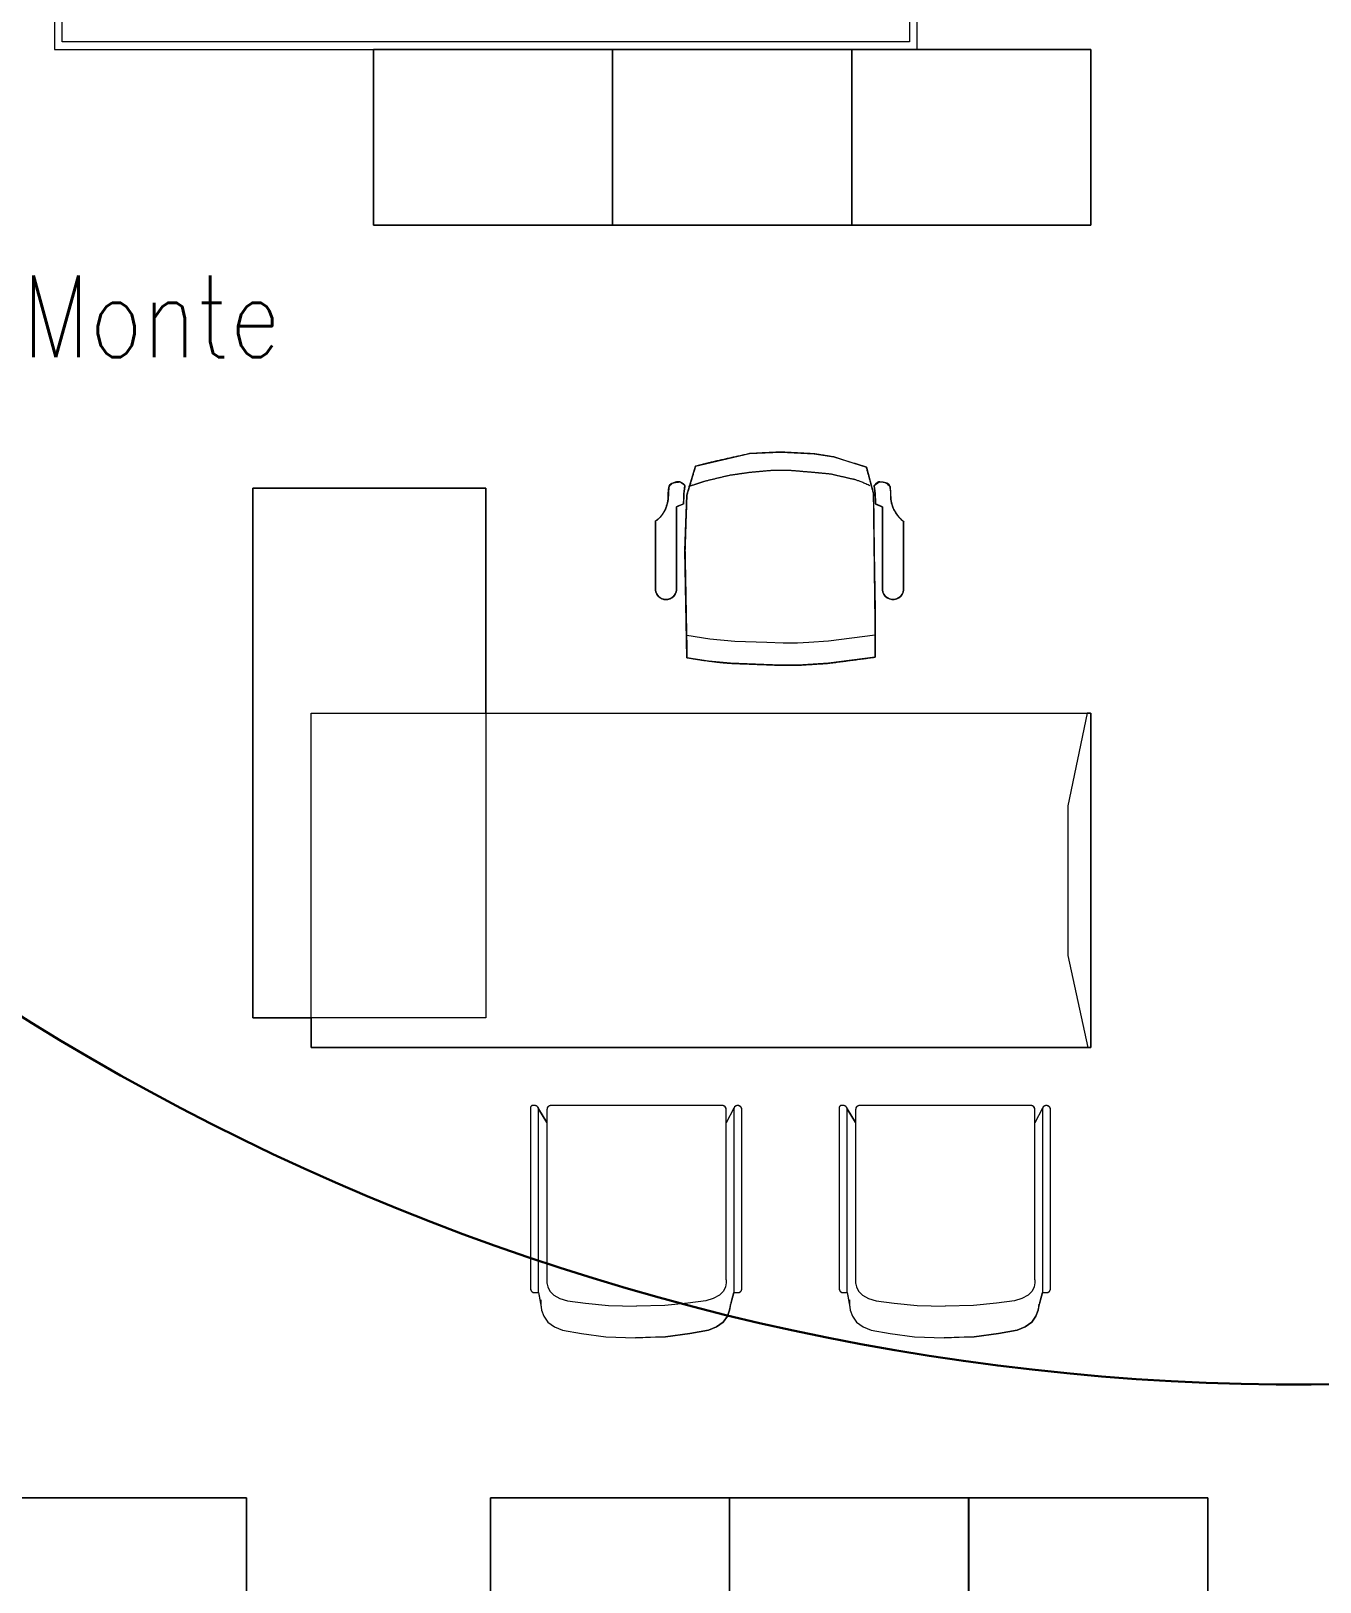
# Model space of a CAD drawing. Extents: x -1281 to 23780, y 0 to 7214.
# Drawn here: x 2194.5 to 2525.2, y 2410 to 2807.8 of the extents above; entities that cross this region are included whole.
import ezdxf

# ---------------------------------------------------------------- set-up
doc = ezdxf.new("R2010")
doc.units = 0
doc.header["$LTSCALE"] = 25
doc.header["$MEASUREMENT"] = 0
doc.layers.get('0').update_dxf_attribs({"color": 9, "lineweight": 9})
for name, color, linetype, lineweight in [('00', 9, 'Continuous', 9), ('05', 9, 'Continuous', 9), ('10', 9, 'Continuous', 9), ('14', 9, 'Continuous', 9), ('40', 9, 'Continuous', 9), ('DATA TAVAN', 160, 'Continuous', 30), ('E-YAZI', 7, 'Continuous', 30)]:
    doc.layers.add(name, color=color, linetype=linetype, lineweight=lineweight)
doc.styles.add('E-YAZI', font='txttw.shx')

# ---------------------------------------------------------------- blocks, each defined once
blk = doc.blocks.new('Group-41-1')
for p, q in [((384804.5645, 69162.035), (384804.5645, 69161.585)), ((384805.1779, 69162.035), (384804.5645, 69162.035)), ((384805.1779, 69161.585), (384805.1779, 69162.035)), ((384804.5645, 69161.585), (384805.1779, 69161.585))]:
    blk.add_line(p, q)
at = {"flags": 128}
blk.add_lwpolyline([(384804.5645, 69162.035), (384805.1779, 69162.035), (384805.1779, 69161.585), (384804.5645, 69161.585)], close=True, dxfattribs=at)
blk = doc.blocks.new('Group-42-1')
at = {"layer": '05', "color": 7}
for p in [(-1.2267, 0), (-0.6133, 0), (0, 0)]:
    blk.add_blockref('Group-41-1', p, dxfattribs=at)
blk = doc.blocks.new('Group-32-1')
for p, q in [((384804.5788, 69159.3779), (384804.5783, 69159.3777)), ((384804.5792, 69159.3781), (384804.5788, 69159.3779)), ((384804.5797, 69159.3783), (384804.5792, 69159.3781)), ((384804.5801, 69159.3785), (384804.5797, 69159.3783)), ((384804.5806, 69159.3786), (384804.5801, 69159.3785)), ((384804.5811, 69159.3787), (384804.5806, 69159.3786)), ((384804.5816, 69159.3788), (384804.5811, 69159.3787)), ((384804.5821, 69159.3789), (384804.5816, 69159.3788)), ((384804.5825, 69159.3789), (384804.5821, 69159.3789)), ((384804.583, 69159.3789), (384804.5825, 69159.3789)), ((384805.023, 69159.3789), (384804.583, 69159.3789)), ((384805.0235, 69159.3789), (384805.023, 69159.3789)), ((384805.024, 69159.3789), (384805.0235, 69159.3789)), ((384805.0245, 69159.3788), (384805.024, 69159.3789)), ((384805.0249, 69159.3787), (384805.0245, 69159.3788)), ((384805.0254, 69159.3786), (384805.0249, 69159.3787)), ((384805.0259, 69159.3785), (384805.0254, 69159.3786)), ((384805.0264, 69159.3783), (384805.0259, 69159.3785)), ((384805.0268, 69159.3781), (384805.0264, 69159.3783)), ((384805.0273, 69159.3779), (384805.0268, 69159.3781)), ((384805.0277, 69159.3777), (384805.0273, 69159.3779)), ((384804.5516, 69159.371), (384804.573, 69159.3356)), ((384804.5731, 69159.3699), (384804.573, 69159.3694)), ((384804.573, 69159.3694), (384804.573, 69159.3689)), ((384804.573, 69159.3689), (384804.573, 69158.9239)), ((384804.5732, 69159.3709), (384804.5731, 69159.3704)), ((384804.5731, 69159.3704), (384804.5731, 69159.3699)), ((384804.5733, 69159.3713), (384804.5732, 69159.3709)), ((384804.5735, 69159.3718), (384804.5733, 69159.3713)), ((384804.5736, 69159.3723), (384804.5735, 69159.3718)), ((384804.5738, 69159.3727), (384804.5736, 69159.3723)), ((384804.574, 69159.3732), (384804.5738, 69159.3727)), ((384804.5742, 69159.3736), (384804.574, 69159.3732)), ((384804.5745, 69159.374), (384804.5742, 69159.3736)), ((384804.5747, 69159.3745), (384804.5745, 69159.374)), ((384804.575, 69159.3749), (384804.5747, 69159.3745)), ((384804.5753, 69159.3752), (384804.575, 69159.3749)), ((384804.5756, 69159.3756), (384804.5753, 69159.3752)), ((384804.576, 69159.376), (384804.5756, 69159.3756)), ((384804.5763, 69159.3763), (384804.576, 69159.376)), ((384804.5767, 69159.3766), (384804.5763, 69159.3763)), ((384804.5771, 69159.3769), (384804.5767, 69159.3766)), ((384804.5775, 69159.3772), (384804.5771, 69159.3769)), ((384804.5779, 69159.3775), (384804.5775, 69159.3772)), ((384804.5783, 69159.3777), (384804.5779, 69159.3775)), ((384805.0281, 69159.3775), (384805.0277, 69159.3777)), ((384805.0285, 69159.3772), (384805.0281, 69159.3775)), ((384805.029, 69159.3769), (384805.0285, 69159.3772)), ((384805.0293, 69159.3766), (384805.029, 69159.3769)), ((384805.0297, 69159.3763), (384805.0293, 69159.3766)), ((384805.0301, 69159.376), (384805.0297, 69159.3763)), ((384805.0304, 69159.3756), (384805.0301, 69159.376)), ((384805.0307, 69159.3752), (384805.0304, 69159.3756)), ((384805.031, 69159.3749), (384805.0307, 69159.3752)), ((384805.0313, 69159.3745), (384805.031, 69159.3749)), ((384805.0316, 69159.374), (384805.0313, 69159.3745)), ((384805.0318, 69159.3736), (384805.0316, 69159.374)), ((384805.032, 69159.3732), (384805.0318, 69159.3736)), ((384805.0322, 69159.3727), (384805.032, 69159.3732)), ((384805.0324, 69159.3723), (384805.0322, 69159.3727)), ((384805.0326, 69159.3718), (384805.0324, 69159.3723)), ((384805.0327, 69159.3713), (384805.0326, 69159.3718)), ((384805.0328, 69159.3709), (384805.0327, 69159.3713)), ((384805.0329, 69159.3704), (384805.0328, 69159.3709)), ((384805.0329, 69159.3699), (384805.0329, 69159.3704)), ((384805.033, 69159.3694), (384805.0329, 69159.3699)), ((384805.0521, 69159.3725), (384805.033, 69159.3345)), ((384805.033, 69159.3689), (384805.033, 69159.3694)), ((384805.033, 69158.9322), (384805.033, 69159.3689)), ((384805.033, 69158.9322), (384805.033, 69158.9322)), ((384804.5516, 69158.8992), (384804.558, 69158.8616)), ((384805.0524, 69158.8992), (384805.0423, 69158.8616))]:
    blk.add_line(p, q)
at = {"flags": 128}
for points in [[(384804.5309, 69158.9092), (384804.5309, 69158.9087), (384804.531, 69158.9082), (384804.531, 69158.9077), (384804.5311, 69158.9072), (384804.5312, 69158.9068), (384804.5314, 69158.9063), (384804.5315, 69158.9058), (384804.5317, 69158.9054), (384804.5319, 69158.9049), (384804.5321, 69158.9045), (384804.5324, 69158.904), (384804.5326, 69158.9036), (384804.5329, 69158.9032), (384804.5332, 69158.9028), (384804.5335, 69158.9025), (384804.5339, 69158.9021), (384804.5342, 69158.9018), (384804.5346, 69158.9015), (384804.535, 69158.9012), (384804.5354, 69158.9009), (384804.5358, 69158.9006), (384804.5362, 69158.9004), (384804.5367, 69158.9001), (384804.5371, 69158.8999), (384804.5376, 69158.8998), (384804.538, 69158.8996), (384804.5385, 69158.8995), (384804.539, 69158.8994), (384804.5395, 69158.8993), (384804.54, 69158.8992), (384804.5404, 69158.8992), (384804.5409, 69158.8992), (384804.5516, 69158.8992), (384804.5516, 69159.3689), (384804.5516, 69159.3694), (384804.5516, 69159.3699), (384804.5515, 69159.3704), (384804.5515, 69159.3709), (384804.5513, 69159.3713), (384804.5512, 69159.3718), (384804.5511, 69159.3723), (384804.5509, 69159.3727), (384804.5507, 69159.3732), (384804.5505, 69159.3736), (384804.5502, 69159.374), (384804.55, 69159.3745), (384804.5497, 69159.3749), (384804.5494, 69159.3752), (384804.5491, 69159.3756), (384804.5487, 69159.376), (384804.5484, 69159.3763), (384804.548, 69159.3766), (384804.5476, 69159.3769), (384804.5472, 69159.3772), (384804.5468, 69159.3775), (384804.5464, 69159.3777), (384804.5459, 69159.3779), (384804.5455, 69159.3781), (384804.545, 69159.3783), (384804.5445, 69159.3785), (384804.5441, 69159.3786), (384804.5436, 69159.3787), (384804.5431, 69159.3788), (384804.5426, 69159.3789), (384804.5421, 69159.3789), (384804.5416, 69159.3789), (384804.5359, 69159.3789), (384804.5357, 69159.3789), (384804.5354, 69159.3789), (384804.5352, 69159.3788), (384804.535, 69159.3788), (384804.5347, 69159.3788), (384804.5345, 69159.3787), (384804.5343, 69159.3786), (384804.534, 69159.3785), (384804.5338, 69159.3784), (384804.5336, 69159.3783), (384804.5334, 69159.3782), (384804.5332, 69159.3781), (384804.533, 69159.3779), (384804.5328, 69159.3778), (384804.5326, 69159.3776), (384804.5324, 69159.3774), (384804.5322, 69159.3773), (384804.5321, 69159.3771), (384804.5319, 69159.3769), (384804.5318, 69159.3767), (384804.5316, 69159.3765), (384804.5315, 69159.3763), (384804.5314, 69159.376), (384804.5313, 69159.3758), (384804.5312, 69159.3756), (384804.5312, 69159.3754), (384804.5311, 69159.3751), (384804.531, 69159.3749), (384804.531, 69159.3746), (384804.531, 69159.3744), (384804.5309, 69159.3741), (384804.5309, 69159.3739), (384804.5309, 69158.9092)], [(384805.0521, 69158.8992), (384805.0628, 69158.8992), (384805.0633, 69158.8992), (384805.0638, 69158.8992), (384805.0642, 69158.8993), (384805.0647, 69158.8994), (384805.0652, 69158.8995), (384805.0657, 69158.8996), (384805.0661, 69158.8998), (384805.0666, 69158.8999), (384805.0671, 69158.9001), (384805.0675, 69158.9004), (384805.0679, 69158.9006), (384805.0683, 69158.9009), (384805.0687, 69158.9012), (384805.0691, 69158.9015), (384805.0695, 69158.9018), (384805.0698, 69158.9021), (384805.0702, 69158.9025), (384805.0705, 69158.9028), (384805.0708, 69158.9032), (384805.0711, 69158.9036), (384805.0714, 69158.904), (384805.0716, 69158.9045), (384805.0718, 69158.9049), (384805.072, 69158.9054), (384805.0722, 69158.9058), (384805.0723, 69158.9063), (384805.0725, 69158.9068), (384805.0726, 69158.9072), (384805.0727, 69158.9077), (384805.0727, 69158.9082), (384805.0728, 69158.9087), (384805.0728, 69158.9092), (384805.0728, 69159.3689), (384805.0728, 69159.3694), (384805.0727, 69159.3699), (384805.0727, 69159.3704), (384805.0726, 69159.3709), (384805.0725, 69159.3713), (384805.0723, 69159.3718), (384805.0722, 69159.3723), (384805.072, 69159.3727), (384805.0718, 69159.3732), (384805.0716, 69159.3736), (384805.0714, 69159.374), (384805.0711, 69159.3745), (384805.0708, 69159.3749), (384805.0705, 69159.3752), (384805.0702, 69159.3756), (384805.0698, 69159.376), (384805.0695, 69159.3763), (384805.0691, 69159.3766), (384805.0687, 69159.3769), (384805.0683, 69159.3772), (384805.0679, 69159.3775), (384805.0675, 69159.3777), (384805.0671, 69159.3779), (384805.0666, 69159.3781), (384805.0661, 69159.3783), (384805.0657, 69159.3785), (384805.0652, 69159.3786), (384805.0647, 69159.3787), (384805.0642, 69159.3788), (384805.0638, 69159.3789), (384805.0633, 69159.3789), (384805.0628, 69159.3789), (384805.0621, 69159.3789), (384805.0616, 69159.3789), (384805.0611, 69159.3789), (384805.0606, 69159.3788), (384805.0601, 69159.3787), (384805.0596, 69159.3786), (384805.0592, 69159.3785), (384805.0587, 69159.3783), (384805.0582, 69159.3781), (384805.0578, 69159.3779), (384805.0574, 69159.3777), (384805.0569, 69159.3775), (384805.0565, 69159.3772), (384805.0561, 69159.3769), (384805.0557, 69159.3766), (384805.0554, 69159.3763), (384805.055, 69159.376), (384805.0547, 69159.3756), (384805.0543, 69159.3752), (384805.054, 69159.3749), (384805.0538, 69159.3745), (384805.0535, 69159.374), (384805.0533, 69159.3736), (384805.053, 69159.3732), (384805.0528, 69159.3727), (384805.0527, 69159.3723), (384805.0525, 69159.3718), (384805.0524, 69159.3713), (384805.0523, 69159.3709), (384805.0522, 69159.3704), (384805.0521, 69159.3699), (384805.0521, 69159.3694), (384805.0521, 69159.3689), (384805.0521, 69158.8992)]]:
    blk.add_lwpolyline(points, close=True, dxfattribs=at)
for points in [[(384804.5309, 69158.9092, 0.414214), (384804.5409, 69158.8992), (384804.5516, 69158.8992), (384804.5516, 69159.3689, 0.414214), (384804.5416, 69159.3789), (384804.5359, 69159.3789, 0.414214), (384804.5309, 69159.3739)], [(384805.0521, 69158.8992), (384805.0628, 69158.8992, 0.414214), (384805.0728, 69158.9092), (384805.0728, 69159.3689, 0.414214), (384805.0628, 69159.3789), (384805.0621, 69159.3789, 0.414214), (384805.0521, 69159.3689)]]:
    blk.add_lwpolyline(points, format="xyb", close=True, dxfattribs=at)
blk.add_lwpolyline([(384805.033, 69158.9322), (384805.033, 69159.3689, 0.414214), (384805.023, 69159.3789), (384804.583, 69159.3789, 0.414214), (384804.573, 69159.3689), (384804.573, 69158.9239), (384804.5738, 69158.9202)], format="xyb", dxfattribs=at)
for points in [[(384804.573, 69158.9322), (384804.573, 69158.9239), (384804.5752, 69158.9142), (384804.5804, 69158.903), (384804.5903, 69158.8926), (384804.6064, 69158.8839), (384804.6258, 69158.8783), (384804.6716, 69158.8721), (384804.7307, 69158.8665), (384804.803, 69158.8644)], [(384805.033, 69158.9322), (384805.033, 69158.9239), (384805.0308, 69158.9142), (384805.0256, 69158.903), (384805.0157, 69158.8926), (384804.9996, 69158.8839), (384804.9803, 69158.8783), (384804.9344, 69158.8721), (384804.8753, 69158.8665), (384804.803, 69158.8644)], [(384804.5569, 69158.8806), (384804.5569, 69158.8686), (384804.5592, 69158.8546), (384804.5647, 69158.8386), (384804.5752, 69158.8236), (384804.5922, 69158.8111), (384804.6127, 69158.8031), (384804.6612, 69158.7941), (384804.7237, 69158.7861), (384804.8002, 69158.7831)], [(384805.0434, 69158.8658), (384805.0434, 69158.8686), (384805.0412, 69158.8546), (384805.0357, 69158.8386), (384805.0252, 69158.8236), (384805.0082, 69158.8111), (384804.9877, 69158.8031), (384804.9392, 69158.7941), (384804.8767, 69158.7861), (384804.8002, 69158.7831)]]:
    blk.add_lwpolyline(points, dxfattribs=at)
at = {"layer": '40'}
blk.add_lwpolyline([(384805.023, 69159.3789), (384804.583, 69159.3789, 0.414214), (384804.573, 69159.3689), (384804.573, 69159.3366), (384804.573, 69159.3356), (384804.5516, 69159.371), (384804.551, 69159.3725, 0.309775), (384804.5416, 69159.3789), (384804.5359, 69159.3789, 0.413784), (384804.5309, 69159.3739), (384804.5309, 69158.9092, 0.414214), (384804.5409, 69158.8992), (384804.5516, 69158.8992), (384804.5569, 69158.8686), (384804.5592, 69158.8546), (384804.5647, 69158.8386), (384804.5752, 69158.8236), (384804.5922, 69158.8111), (384804.6127, 69158.8031), (384804.6612, 69158.7941), (384804.7237, 69158.7861), (384804.8002, 69158.7831), (384804.8384, 69158.7846), (384804.8767, 69158.7861), (384804.9392, 69158.7941), (384804.9877, 69158.8031), (384805.0082, 69158.8111), (384805.0252, 69158.8236), (384805.0357, 69158.8386), (384805.0412, 69158.8546), (384805.0473, 69158.8804), (384805.0524, 69158.8992), (384805.0628, 69158.8992, 0.414214), (384805.0728, 69158.9092), (384805.0728, 69159.3689, 0.781144), (384805.0521, 69159.3725), (384805.033, 69159.3345), (384805.033, 69159.3689, 0.407263), (384805.0232, 69159.3789)], format="xyb", close=True, dxfattribs=at)
blk = doc.blocks.new('Group-258-1')
at = {"linetype": 'Continuous'}
for p, q in [((384800.0983, 69164.505), (384800.0936, 69164.5084)), ((384800.71, 69164.505), (384800.7146, 69164.5084)), ((384800.2257, 69164.3995), (384800.1668, 69164.4084)), ((384800.2892, 69164.3936), (384800.2257, 69164.3995)), ((384800.3717, 69164.3904), (384800.2892, 69164.3936)), ((384800.4137, 69164.389), (384800.3717, 69164.3904)), ((384800.4792, 69164.3908), (384800.4502, 69164.389)), ((384800.5299, 69164.394), (384800.4792, 69164.3908)), ((384800.5895, 69164.4019), (384800.5299, 69164.394)), ((384800.6491, 69164.4097), (384800.5895, 69164.4019)), ((384800.4502, 69164.389), (384800.4137, 69164.389))]:
    blk.add_line(p, q, dxfattribs=at)
at = {"linetype": 'Continuous', "flags": 128}
for points in [[(384800.0862, 69164.6997), (384800.0862, 69164.6409), (384800.0862, 69164.6409)], [(384800.722, 69164.6997), (384800.722, 69164.6409), (384800.722, 69164.6409)], [(384800.0862, 69164.6409), (384800.0862, 69164.5259), (384800.0862, 69164.6409)], [(384800.1395, 69164.5259), (384800.1395, 69164.6409), (384800.1395, 69164.6409)], [(384800.6687, 69164.5259), (384800.6687, 69164.6409), (384800.6687, 69164.6409)], [(384800.722, 69164.6409), (384800.722, 69164.5259), (384800.722, 69164.6409)], [(384800.0862, 69164.5259), (384800.0862, 69164.5259), (384800.087, 69164.52)], [(384800.0862, 69164.5259), (384800.087, 69164.52), (384800.087, 69164.52)], [(384800.087, 69164.52), (384800.087, 69164.52), (384800.0892, 69164.5143)], [(384800.087, 69164.52), (384800.0892, 69164.5143), (384800.0892, 69164.5143)], [(384800.0892, 69164.5143), (384800.0892, 69164.5143), (384800.0929, 69164.5094)], [(384800.0892, 69164.5143), (384800.0936, 69164.5084), (384800.0929, 69164.5094)], [(384800.128, 69164.5054), (384800.128, 69164.5054), (384800.1328, 69164.5094)], [(384800.128, 69164.5054), (384800.1328, 69164.5094), (384800.1328, 69164.5094)], [(384800.1328, 69164.5094), (384800.1328, 69164.5094), (384800.1365, 69164.5143)], [(384800.1328, 69164.5094), (384800.1365, 69164.5143), (384800.1365, 69164.5143)], [(384800.1365, 69164.5143), (384800.1365, 69164.5143), (384800.1387, 69164.52)], [(384800.1365, 69164.5143), (384800.1387, 69164.52), (384800.1387, 69164.52)], [(384800.1387, 69164.52), (384800.1387, 69164.52), (384800.1395, 69164.5259)], [(384800.1387, 69164.52), (384800.1395, 69164.5259), (384800.1395, 69164.5259)], [(384800.6695, 69164.52), (384800.6695, 69164.52), (384800.6687, 69164.5259)], [(384800.6695, 69164.52), (384800.6687, 69164.5259), (384800.6687, 69164.5259)], [(384800.6718, 69164.5143), (384800.6718, 69164.5143), (384800.6695, 69164.52)], [(384800.6718, 69164.5143), (384800.6695, 69164.52), (384800.6695, 69164.52)], [(384800.6754, 69164.5094), (384800.6754, 69164.5094), (384800.6718, 69164.5143)], [(384800.6754, 69164.5094), (384800.6718, 69164.5143), (384800.6718, 69164.5143)], [(384800.6802, 69164.5054), (384800.6802, 69164.5054), (384800.6754, 69164.5094)], [(384800.6802, 69164.5054), (384800.6754, 69164.5094), (384800.6754, 69164.5094)], [(384800.719, 69164.5143), (384800.7146, 69164.5084), (384800.7153, 69164.5094)], [(384800.719, 69164.5143), (384800.719, 69164.5143), (384800.7153, 69164.5094)], [(384800.7213, 69164.52), (384800.7213, 69164.52), (384800.719, 69164.5143)], [(384800.7213, 69164.52), (384800.719, 69164.5143), (384800.719, 69164.5143)], [(384800.722, 69164.5259), (384800.722, 69164.5259), (384800.7213, 69164.52)], [(384800.722, 69164.5259), (384800.7213, 69164.52), (384800.7213, 69164.52)], [(384800.0977, 69164.5054), (384800.0977, 69164.5054), (384800.1034, 69164.5026)], [(384800.0977, 69164.5054), (384800.1034, 69164.5026), (384800.1034, 69164.5026)], [(384800.1034, 69164.5026), (384800.1034, 69164.5026), (384800.1096, 69164.5011)], [(384800.1034, 69164.5026), (384800.1096, 69164.5011), (384800.1096, 69164.5011)], [(384800.1096, 69164.5011), (384800.1096, 69164.5011), (384800.1161, 69164.5011)], [(384800.1096, 69164.5011), (384800.1161, 69164.5011), (384800.1161, 69164.5011)], [(384800.1161, 69164.5011), (384800.1161, 69164.5011), (384800.1223, 69164.5026)], [(384800.1161, 69164.5011), (384800.1223, 69164.5026), (384800.1223, 69164.5026)], [(384800.1223, 69164.5026), (384800.1223, 69164.5026), (384800.128, 69164.5054)], [(384800.1223, 69164.5026), (384800.128, 69164.5054), (384800.128, 69164.5054)], [(384800.6859, 69164.5026), (384800.6859, 69164.5026), (384800.6802, 69164.5054)], [(384800.6859, 69164.5026), (384800.6802, 69164.5054), (384800.6802, 69164.5054)], [(384800.6922, 69164.5011), (384800.6922, 69164.5011), (384800.6859, 69164.5026)], [(384800.6922, 69164.5011), (384800.6859, 69164.5026), (384800.6859, 69164.5026)], [(384800.6986, 69164.5011), (384800.6986, 69164.5011), (384800.6922, 69164.5011)], [(384800.6986, 69164.5011), (384800.6922, 69164.5011), (384800.6922, 69164.5011)], [(384800.7048, 69164.5026), (384800.7048, 69164.5026), (384800.6986, 69164.5011)], [(384800.7048, 69164.5026), (384800.6986, 69164.5011), (384800.6986, 69164.5011)], [(384800.7105, 69164.5054), (384800.7105, 69164.5054), (384800.7048, 69164.5026)], [(384800.7105, 69164.5054), (384800.7048, 69164.5026), (384800.7048, 69164.5026)]]:
    blk.add_lwpolyline(points, close=True, dxfattribs=at)
at = {"linetype": 'Continuous'}
for points in [[(384800.3272, 69164.8751), (384800.2792, 69164.8644), (384800.2312, 69164.8536)], [(384800.4074, 69164.8792), (384800.3673, 69164.8772), (384800.3272, 69164.8751)], [(384800.4932, 69164.8746), (384800.4503, 69164.8769), (384800.4074, 69164.8792)], [(384800.5432, 69164.8666), (384800.5182, 69164.8706), (384800.4932, 69164.8746)], [(384800.1886, 69164.8426), (384800.1775, 69164.8055), (384800.1663, 69164.7685)], [(384800.2312, 69164.8536), (384800.2099, 69164.8481), (384800.1886, 69164.8426)], [(384800.3841, 69164.8318), (384800.3546, 69164.8291), (384800.3252, 69164.8264)], [(384800.4307, 69164.8318), (384800.4074, 69164.8318), (384800.3841, 69164.8318)], [(384800.4872, 69164.8271), (384800.4589, 69164.8295), (384800.4307, 69164.8318)], [(384800.6271, 69164.8405), (384800.5851, 69164.8535), (384800.5432, 69164.8666)], [(384800.6454, 69164.7717), (384800.6363, 69164.8061), (384800.6271, 69164.8405)], [(384800.1182, 69164.7571), (384800.1184, 69164.788), (384800.1261, 69164.8013), (384800.1481, 69164.8026)], [(384800.1481, 69164.8026), (384800.1523, 69164.8031), (384800.1616, 69164.7937)], [(384800.1616, 69164.7937), (384800.1601, 69164.7826), (384800.1585, 69164.7715)], [(384800.2113, 69164.8039), (384800.1911, 69164.7972), (384800.1708, 69164.7905)], [(384800.2746, 69164.8191), (384800.2429, 69164.8115), (384800.2113, 69164.8039)], [(384800.3252, 69164.8264), (384800.2999, 69164.8227), (384800.2746, 69164.8191)], [(384800.5356, 69164.8225), (384800.5114, 69164.8248), (384800.4872, 69164.8271)], [(384800.5919, 69164.8096), (384800.5638, 69164.8161), (384800.5356, 69164.8225)], [(384800.637, 69164.7924), (384800.6046, 69164.8075), (384800.5919, 69164.8096)], [(384800.6601, 69164.8026), (384800.656, 69164.8031), (384800.6466, 69164.7937)], [(384800.6466, 69164.7937), (384800.6482, 69164.7826), (384800.6497, 69164.7715)], [(384800.69, 69164.7571), (384800.6898, 69164.788), (384800.6822, 69164.8013), (384800.6601, 69164.8026)], [(384800.0854, 69164.7011), (384800.1126, 69164.7212), (384800.1182, 69164.7571)], [(384800.1585, 69164.7715), (384800.1583, 69164.7588), (384800.158, 69164.7461)], [(384800.1663, 69164.7685), (384800.1639, 69164.6975), (384800.1616, 69164.6266)], [(384800.6491, 69164.4746), (384800.6472, 69164.6232), (384800.6454, 69164.7717)], [(384800.6497, 69164.7715), (384800.65, 69164.7588), (384800.6502, 69164.7461)], [(384800.7229, 69164.7011), (384800.6957, 69164.7212), (384800.69, 69164.7571)], [(384800.158, 69164.7461), (384800.1488, 69164.7423), (384800.1395, 69164.7385)], [(384800.1395, 69164.7385), (384800.1395, 69164.6897), (384800.1395, 69164.6409)], [(384800.6502, 69164.7461), (384800.6595, 69164.7423), (384800.6687, 69164.7385)], [(384800.6687, 69164.7385), (384800.6687, 69164.6897), (384800.6687, 69164.6409)], [(384800.1616, 69164.6266), (384800.1642, 69164.4892), (384800.1668, 69164.3518)], [(384800.6491, 69164.3531), (384800.6491, 69164.4138), (384800.6491, 69164.4746)], [(384800.1668, 69164.3518), (384800.2302, 69164.3409), (384800.278, 69164.3374)], [(384800.5299, 69164.3374), (384800.5895, 69164.3452), (384800.6491, 69164.3531)], [(384800.278, 69164.3374), (384800.3427, 69164.3349), (384800.4074, 69164.3324)], [(384800.4074, 69164.3324), (384800.4288, 69164.3324), (384800.4502, 69164.3324)], [(384800.4502, 69164.3324), (384800.4901, 69164.3349), (384800.5299, 69164.3374)]]:
    blk.add_open_spline(points, degree=2, dxfattribs=at)
at = {"layer": '40'}
blk.add_lwpolyline([(384800.6491, 69164.3531), (384800.5895, 69164.3452), (384800.5299, 69164.3374), (384800.4502, 69164.3324), (384800.4074, 69164.3324), (384800.3427, 69164.3349), (384800.278, 69164.3374), (384800.2222, 69164.3433), (384800.1668, 69164.3518), (384800.1642, 69164.4892), (384800.1616, 69164.6266), (384800.1639, 69164.6975), (384800.1663, 69164.7685), (384800.1732, 69164.7913), (384800.1886, 69164.8426), (384800.3272, 69164.8751), (384800.4074, 69164.8792), (384800.4932, 69164.8746), (384800.5432, 69164.8666), (384800.6271, 69164.8405), (384800.6454, 69164.7717), (384800.6472, 69164.6232), (384800.6491, 69164.4746), (384800.6491, 69164.4097)], close=True, dxfattribs=at)
for points in [[(384800.1395, 69164.7385), (384800.158, 69164.7461), (384800.1583, 69164.7588), (384800.1585, 69164.7715), (384800.1616, 69164.7937), (384800.1481, 69164.8026, 0.293897), (384800.1206, 69164.7899), (384800.1182, 69164.7571, -0.205), (384800.0854, 69164.7011), (384800.0862, 69164.6997), (384800.0862, 69164.5259, 0.937941), (384800.1395, 69164.5259)], [(384800.6687, 69164.7385), (384800.6502, 69164.7461), (384800.65, 69164.7588), (384800.6497, 69164.7715), (384800.6466, 69164.7937), (384800.6601, 69164.8026, -0.293897), (384800.6877, 69164.7899), (384800.69, 69164.7571, 0.205), (384800.7229, 69164.7011), (384800.722, 69164.6997), (384800.722, 69164.5259, -0.937941), (384800.6687, 69164.5259)]]:
    blk.add_lwpolyline(points, format="xyb", close=True, dxfattribs=at)
blk = doc.blocks.new('Group-8-1')
for p, q in [((384791.7973, 69160.1985), (384791.7973, 69159.4172)), ((384791.7973, 69159.4172), (384792.2453, 69159.4172))]:
    blk.add_line(p, q)
blk.add_lwpolyline([(384792.395, 69160.776), (384792.395, 69159.4172), (384792.2453, 69159.4172), (384792.2453, 69159.3415), (384790.2453, 69159.3415), (384790.2453, 69160.1981), (384791.7973, 69160.1985), (384791.7973, 69160.776)], close=True)
at = {"flags": 128}
for points in [[(384792.2453, 69159.4172), (384792.395, 69159.4172), (384792.395, 69160.776), (384791.7973, 69160.776), (384791.7973, 69160.1985)], [(384790.2457, 69160.1985), (384790.2547, 69160.1985), (384790.3041, 69159.9608), (384790.3041, 69159.5776), (384790.2526, 69159.3415), (384790.2453, 69159.3415), (384790.2453, 69160.1981)]]:
    blk.add_lwpolyline(points, dxfattribs=at)
for points in [[(384792.2453, 69160.1985), (384790.2453, 69160.1985), (384790.2453, 69159.3415), (384792.2453, 69159.3415), (384792.2453, 69160.1985)], [(384792.2453, 69160.1985), (384790.2453, 69160.1985), (384790.2453, 69159.3415), (384792.2453, 69159.3415)]]:
    blk.add_lwpolyline(points, close=True, dxfattribs=at)
blk = doc.blocks.new('Group-19-11')
at = {"color": 7, "extrusion": (0, 0, -1), "zscale": -1}
for name, p in [('Group-258-1', (-384801.2026, -69165.6592)), ('Group-32-1', (-384805.1762, -69161.835)), ('Group-32-1', (-384805.968, -69161.835))]:
    blk.add_blockref(name, p, dxfattribs=at)
blk.add_blockref('Group-8-1', (-384790.2453, -69161.6485))
blk = doc.blocks.new('p-zemin kat')
at = {"layer": '00'}
blk.add_lwpolyline([(2202.5, 2865), (2222.5, 2865), (2222.5, 2825), (2419.82, 2825), (2419.82, 2805), (2202.5, 2805)], close=True, dxfattribs=at)
at = {"layer": '14'}
blk.add_lwpolyline([(2200.5, 2870), (2200.5, 2803), (2421.82, 2803), (2421.82, 2820)], dxfattribs=at)

msp = doc.modelspace()

# ---------------------------------------------------------------- linework, layer by layer
at = {"layer": 'DATA TAVAN', "color": 2}
msp.add_arc((2520.21, 3078.14), 617.53, 219.16313, 271.92647, dxfattribs=at)

# ---------------------------------------------------------------- block references
at = {"layer": '05', "color": 7, "yscale": 100, "zscale": 100}
for name, p, xscale in [('Group-42-1', (-38478051.42, -6913400.5), 100), ('Group-19-11', (2466.36, 2777.79), -100), ('Group-42-1', (-38478268.03, -6913771.89), 100), ('Group-42-1', (-38478021.42, -6913771.89), 100)]:
    msp.add_blockref(name, p, dxfattribs=dict(at, xscale=xscale))
at = {"layer": '10'}
msp.add_blockref('p-zemin kat', (0, 0), dxfattribs=at)

# ---------------------------------------------------------------- texts
at = {"layer": 'E-YAZI', "color": 30, "style": 'E-YAZI', "width": 0.8}
msp.add_text('Asma Tavan Monte', height=21, dxfattribs=at).set_placement((2044.64, 2724.09))

doc.saveas('drawing.dxf')
